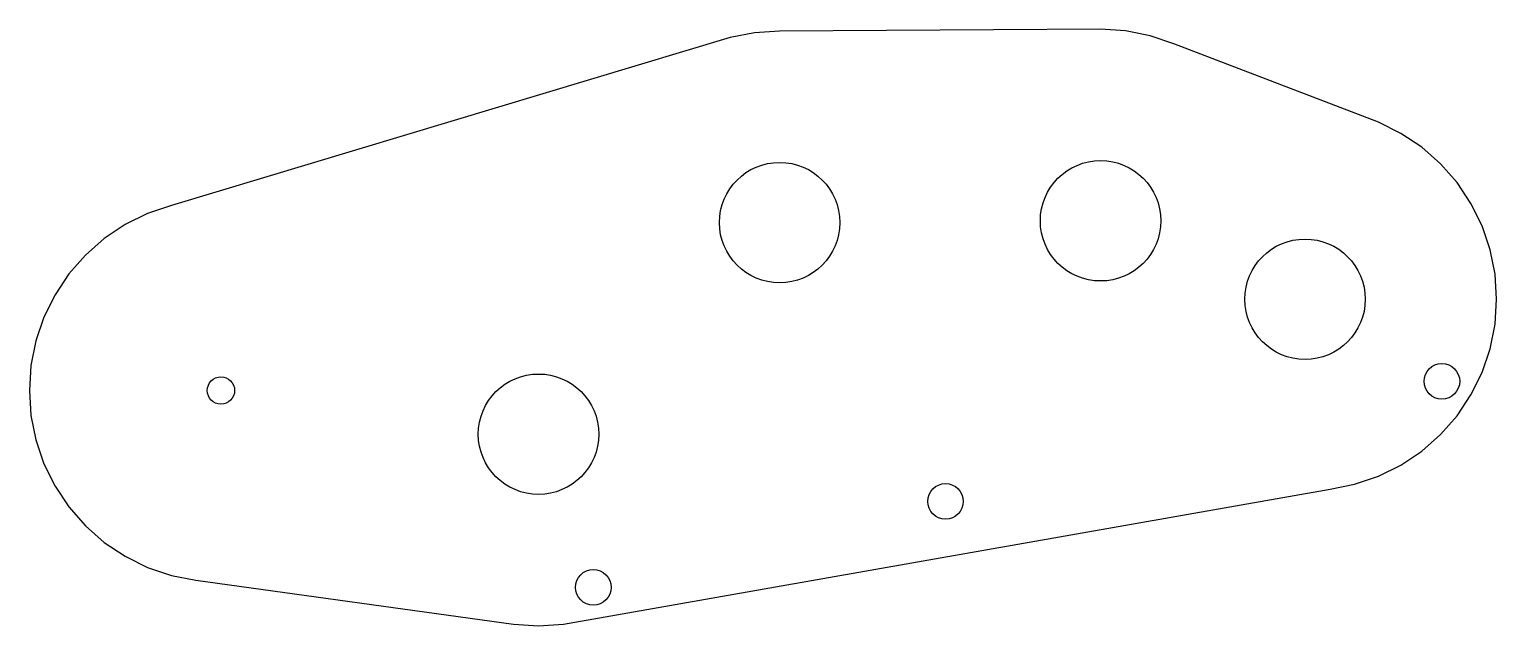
# Model space of a CAD drawing. Header units: millimetres. Extents: x -283 to -15, y 665 to 774.
import ezdxf

# ---------------------------------------------------------------- set-up
doc = ezdxf.new("R2010")
doc.units = ezdxf.units.MM

msp = doc.modelspace()

# ---------------------------------------------------------------- linework, layer by layer
at = {"layer": 'CUT'}
for p, q in [((-155.018, 772.491), (-257.059, 741.807)), ((-150.528, 773.384), (-155.018, 772.491)), ((-145.959, 773.683), (-150.528, 773.384)), ((-87.343, 774.004), (-145.959, 773.683)), ((-82.775, 773.705), (-87.343, 774.004)), ((-78.285, 772.812), (-82.775, 773.705)), ((-73.949, 771.34), (-78.285, 772.812)), ((-36.606, 757.005), (-73.949, 771.34)), ((-32.5, 754.981), (-36.606, 757.005)), ((-28.693, 752.437), (-32.5, 754.981)), ((-25.251, 749.418), (-28.693, 752.437)), ((-22.233, 745.976), (-25.251, 749.418)), ((-19.689, 742.17), (-22.233, 745.976)), ((-261.394, 740.336), (-265.5, 738.311)), ((-257.059, 741.807), (-261.394, 740.336)), ((-17.664, 738.064), (-19.689, 742.17)), ((-265.5, 738.311), (-269.307, 735.767)), ((-16.193, 733.728), (-17.664, 738.064)), ((-269.307, 735.767), (-272.749, 732.749)), ((-272.749, 732.749), (-275.767, 729.307)), ((-15.299, 729.238), (-16.193, 733.728)), ((-275.767, 729.307), (-278.311, 725.5)), ((-15, 724.67), (-15.299, 729.238)), ((-278.311, 725.5), (-280.336, 721.394)), ((-15.299, 720.101), (-15, 724.67)), ((-280.336, 721.394), (-281.807, 717.059)), ((-16.193, 715.611), (-15.299, 720.101)), ((-281.807, 717.059), (-282.701, 712.568)), ((-17.664, 711.276), (-16.193, 715.611)), ((-282.701, 712.568), (-283, 708)), ((-19.689, 707.17), (-17.664, 711.276)), ((-283, 708), (-282.701, 703.432)), ((-22.233, 703.363), (-19.689, 707.17)), ((-282.701, 703.432), (-281.807, 698.941)), ((-25.251, 699.921), (-22.233, 703.363)), ((-28.693, 696.902), (-25.251, 699.921)), ((-281.807, 698.941), (-280.336, 694.606)), ((-32.5, 694.359), (-28.693, 696.902)), ((-280.336, 694.606), (-278.311, 690.5)), ((-36.606, 692.334), (-32.5, 694.359)), ((-40.941, 690.862), (-36.606, 692.334)), ((-278.311, 690.5), (-275.767, 686.693)), ((-185.432, 665.299), (-45.432, 689.969)), ((-45.432, 689.969), (-40.941, 690.862)), ((-275.767, 686.693), (-272.749, 683.251)), ((-272.749, 683.251), (-269.307, 680.233)), ((-269.307, 680.233), (-265.5, 677.689)), ((-265.5, 677.689), (-261.394, 675.664)), ((-261.394, 675.664), (-257.059, 674.193)), ((-257.059, 674.193), (-252.568, 673.299)), ((-252.568, 673.299), (-194.568, 665.299)), ((-194.568, 665.299), (-190, 665)), ((-190, 665), (-185.432, 665.299))]:
    msp.add_line(p, q, dxfattribs=at)
for centre, radius in [((-145.96, 738.683), 11), ((-87.343, 739.004), 11), ((-50, 724.67), 11), ((-25, 709.67), 3.25), ((-248, 708), 2.5), ((-190, 700), 11), ((-115.662, 687.714), 3.25), ((-180, 672), 3.25)]:
    msp.add_circle(centre, radius, dxfattribs=at)

doc.saveas('drawing.dxf')
